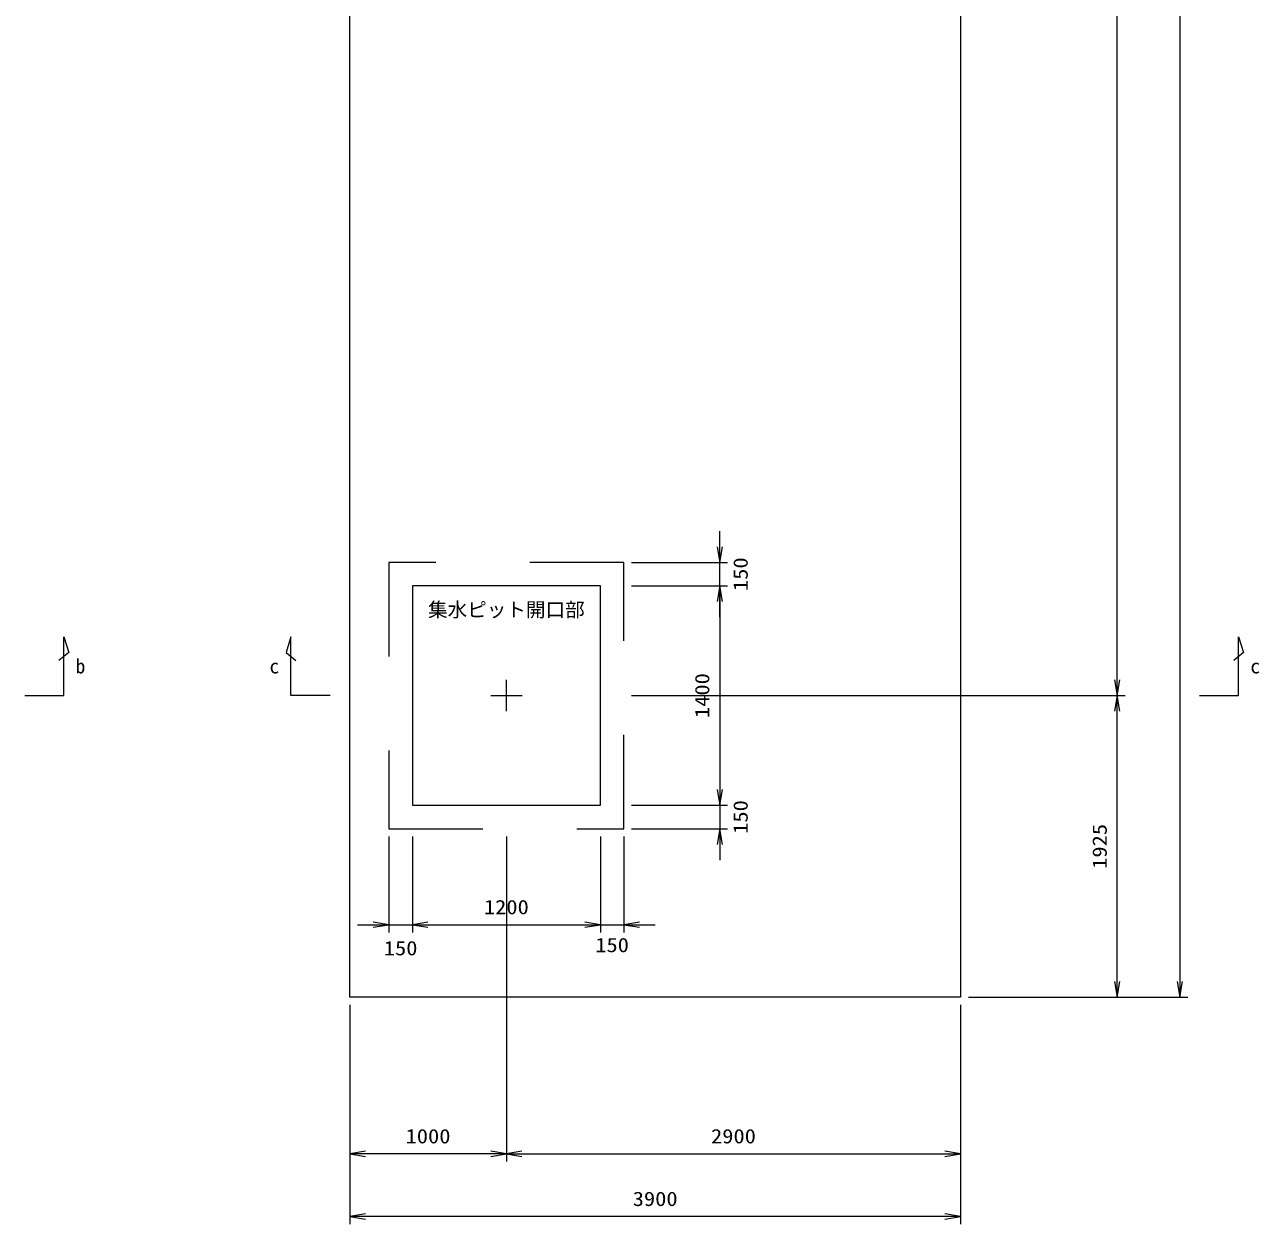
# Model space of a CAD drawing. Units: millimetres at full size. Extents: x 47000 to 89000, y 0 to 29700.
# Drawn here: x 56442 to 64324, y 6918 to 14575 of the extents above; entities that cross this region are included whole.
import ezdxf
from ezdxf.enums import TextEntityAlignment as Align

# ---------------------------------------------------------------- set-up
doc = ezdxf.new("R2010")
doc.units = ezdxf.units.MM
doc.header["$LTSCALE"] = 100
doc.linetypes.add('CHAIN', pattern=[18.5, 12, -1.5, 3.5, -1.5])
doc.linetypes.add('DASHED_SPACED', pattern=[12, 6, -6])
for name, color, linetype, lineweight in [('0_2', 4, 'Continuous', 13), ('寸法', 6, 'Continuous', 13), ('文字', 2, 'Continuous', 13)]:
    doc.layers.add(name, color=color, linetype=linetype, lineweight=lineweight)
doc.styles.add('ＭＳ ゴシック', font='')
doc.styles.get('ＭＳ ゴシック').set_extended_font_data('MS Gothic')

# ---------------------------------------------------------------- blocks, each defined once
blk = doc.blocks.new('open_arrow')
at = {"color": 0, "linetype": 'Continuous', "lineweight": -2}
blk.add_lwpolyline([(7.5, 1.25), (0, 0), (7.5, -1.25)], dxfattribs=at)

msp = doc.modelspace()

# ---------------------------------------------------------------- linework, layer by layer
at = {"layer": '0_2', "color": 2, "linetype": 'CHAIN'}
for p, q in [((59517, 10192.5), (59517, 10392.5)), ((59417, 10292.5), (59617, 10292.5))]:
    msp.add_line(p, q, dxfattribs=at)
at = {"layer": '0_2', "color": 7}
for points in [[(58517, 24577.5), (62417, 24577.5), (62417, 8367.5), (58517, 8367.5)], [(58917, 9592.5), (60117, 9592.5), (60117, 10992.5), (58917, 10992.5)]]:
    msp.add_lwpolyline(points, close=True, dxfattribs=at)
at = {"layer": '0_2', "color": 7, "linetype": 'DASHED_SPACED'}
msp.add_lwpolyline([(58767, 9442.5), (60267, 9442.5), (60267, 11142.5), (58767, 11142.5)], close=True, dxfattribs=at)
at = {"layer": '寸法'}
for p, q in [((63817, 24577.5), (63817, 8367.5)), ((63417, 10292.5), (63417, 22652.5)), ((60879.4, 10792.5), (60879.4, 11342.5)), ((60317, 11142.5), (60929.4, 11142.5)), ((60317, 10992.5), (60929.4, 10992.5)), ((60317, 10992.5), (60929.4, 10992.5)), ((60879.4, 10992.5), (60879.4, 9592.5)), ((60317, 10292.5), (63467, 10292.5)), ((60367, 10292.5), (63467, 10292.5)), ((63417, 8367.5), (63417, 10292.5)), ((60879.4, 9792.5), (60879.4, 9242.5)), ((60317, 9592.5), (60929.4, 9592.5)), ((60317, 9592.5), (60929.4, 9592.5)), ((58767, 9392.5), (58767, 8780.1)), ((58917, 9392.5), (58917, 8780.1)), ((58917, 9392.5), (58917, 8780.1)), ((59517, 9392.5), (59517, 7317.5)), ((59517, 9392.5), (59517, 7317.5)), ((60117, 9392.5), (60117, 8780.1)), ((60117, 9392.5), (60117, 8780.1)), ((60267, 9392.5), (60267, 8780.1)), ((60317, 9442.5), (60929.4, 9442.5)), ((58567, 8830.1), (59117, 8830.1)), ((58917, 8830.1), (60117, 8830.1)), ((59917, 8830.1), (60467, 8830.1)), ((62467, 8367.5), (63467, 8367.5)), ((62467, 8367.5), (63867, 8367.5)), ((58517, 8317.5), (58517, 7317.5)), ((58517, 8317.5), (58517, 6917.5)), ((62417, 8317.5), (62417, 7317.5)), ((62417, 8317.5), (62417, 6917.5)), ((59517, 7367.5), (58517, 7367.5)), ((59517, 7367.5), (62417, 7367.5)), ((62417, 6967.5), (58517, 6967.5))]:
    msp.add_line(p, q, dxfattribs=at)
for points in [[(56442, 10292.5), (56692, 10292.5), (56692, 10667.5), (56723.2, 10567.5), (56660.8, 10517.5)], [(58392, 10292.5), (58142, 10292.5), (58142, 10667.5), (58110.8, 10567.5), (58173.2, 10517.5)], [(63942, 10292.5), (64192, 10292.5), (64192, 10667.5), (64223.2, 10567.5), (64160.8, 10517.5)]]:
    msp.add_lwpolyline(points, dxfattribs=at)

# ---------------------------------------------------------------- block references
at = {"layer": '寸法', "xscale": 13.3, "yscale": 13.3}
for p, rotation in [((60879.4, 11142.5), 90), ((60879.4, 10992.5), 270), ((60879.4, 10992.5), 270), ((63417, 10292.5), 90), ((63417, 10292.5), 270), ((60879.4, 9592.5), 90), ((60879.4, 9592.5), 90), ((60879.4, 9442.5), 270), ((58767, 8830.1), 180), ((60117, 8830.1), 180), ((60117, 8830.1), 180), ((63417, 8367.5), 90), ((63817, 8367.5), 90), ((59517, 7367.5), 180), ((62417, 7367.5), 180), ((62417, 6967.5), 180)]:
    msp.add_blockref('open_arrow', p, dxfattribs=dict(at, rotation=rotation))
for p in [(58917, 8830.1), (58917, 8830.1), (60267, 8830.1), (58517, 7367.5), (59517, 7367.5), (58517, 6967.5)]:
    msp.add_blockref('open_arrow', p, dxfattribs=at)

# ---------------------------------------------------------------- texts
at = {"layer": '寸法', "style": 'ＭＳ ゴシック', "width": 1.15}
for s, p in [('150', (61011.9, 11067.5)), ('1400', (60766.9, 10292.5)), ('150', (61011.9, 9517.5)), ('1925', (63304.5, 9330))]:
    msp.add_text(s, height=91.64, rotation=90, dxfattribs=at).set_placement(p, align=Align.MIDDLE_CENTER)
at = {"layer": '寸法', "color": 3, "style": 'ＭＳ ゴシック'}
for s, p in [('b', (56767, 10480)), ('c', (64267, 10480))]:
    msp.add_text(s, height=91.6, dxfattribs=at).set_placement(p, align=Align.MIDDLE_LEFT)
msp.add_text('c', height=91.6, dxfattribs=at).set_placement((58067, 10480), align=Align.MIDDLE_RIGHT)
at = {"layer": '寸法', "style": 'ＭＳ ゴシック', "width": 1.15}
for s, p in [('1200', (59517, 8942.6)), ('150', (58842, 8680.4)), ('150', (60192, 8700.4)), ('1000', (59017, 7480)), ('2900', (60967, 7480)), ('3900', (60467, 7080))]:
    msp.add_text(s, height=91.64, dxfattribs=at).set_placement(p, align=Align.MIDDLE_CENTER)
at = {"layer": '文字', "style": 'ＭＳ ゴシック'}
msp.add_text('集水ピット開口部', height=91.64, dxfattribs=at).set_placement((59517, 10767.5), align=Align.BOTTOM_CENTER)

doc.saveas('drawing.dxf')
